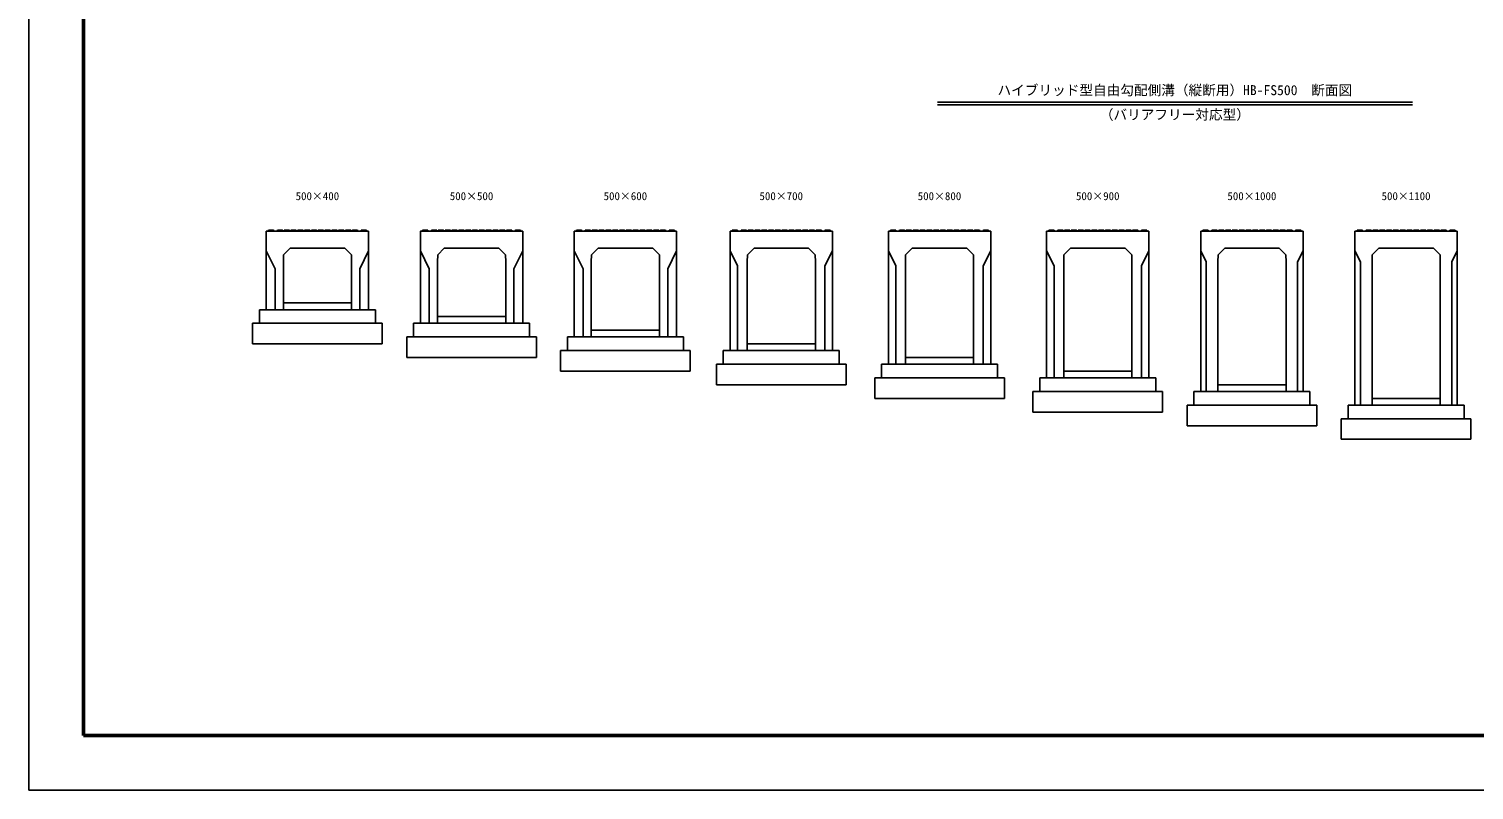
# Model space of a CAD drawing. Units: millimetres, scale not verified. Extents: x -16800 to 16800, y -5940 to 5940.
# Drawn here: x -16800 to -6207, y -5940 to -363 of the extents above; entities that cross this region are included whole.
import ezdxf
from ezdxf.enums import TextEntityAlignment as Align

# ---------------------------------------------------------------- set-up
doc = ezdxf.new("R2010")
doc.units = ezdxf.units.MM
doc.header["$LTSCALE"] = 20
for name, color, linetype, lineweight in [('0-1_Defpoints', 5, 'Continuous', 25), ('0-2_HATCH', 6, 'Continuous', 25), ('0-5_OUTLINE', 3, 'Continuous', 25), ('0-6_TXT', 7, 'Continuous', 25), ('0-7_WAKU', 3, 'Continuous', 25)]:
    doc.layers.add(name, color=color, linetype=linetype, lineweight=lineweight)
doc.styles.add('ＭＳ ゴシック', font='')
doc.styles.get('ＭＳ ゴシック').set_extended_font_data('MS Gothic')

msp = doc.modelspace()

# ---------------------------------------------------------------- linework, layer by layer
at = {"layer": '0-1_Defpoints'}
msp.add_lwpolyline([(-16800, -5940), (0, -5940), (0, 5940), (-16800, 5940)], close=True, dxfattribs=at)
at = {"layer": '0-2_HATCH'}
for p, q in [((-15045, -1844.84), (-15044, -1838.34)), ((-14980, -1844.84), (-14979, -1838.34)), ((-14930, -1844.84), (-14929, -1838.34)), ((-14880, -1844.84), (-14879, -1838.34)), ((-14830, -1844.84), (-14829, -1838.34)), ((-14780, -1844.84), (-14779, -1838.34)), ((-14730, -1844.84), (-14729, -1838.34)), ((-14640, -1844.84), (-14641, -1838.34)), ((-14590, -1844.84), (-14591, -1838.34)), ((-14540, -1844.84), (-14541, -1838.34)), ((-14490, -1844.84), (-14491, -1838.34)), ((-14440, -1844.84), (-14441, -1838.34)), ((-14390, -1844.84), (-14391, -1838.34)), ((-14325, -1844.84), (-14326, -1838.34)), ((-13915, -1844.84), (-13914, -1838.34)), ((-13850, -1844.84), (-13849, -1838.34)), ((-13800, -1844.84), (-13799, -1838.34)), ((-13750, -1844.84), (-13749, -1838.34)), ((-13700, -1844.84), (-13699, -1838.34)), ((-13650, -1844.84), (-13649, -1838.34)), ((-13600, -1844.84), (-13599, -1838.34)), ((-13510, -1844.84), (-13511, -1838.34)), ((-13460, -1844.84), (-13461, -1838.34)), ((-13410, -1844.84), (-13411, -1838.34)), ((-13360, -1844.84), (-13361, -1838.34)), ((-13310, -1844.84), (-13311, -1838.34)), ((-13260, -1844.84), (-13261, -1838.34)), ((-13195, -1844.84), (-13196, -1838.34)), ((-12787.5, -1844.84), (-12786.5, -1838.34)), ((-12722.5, -1844.84), (-12721.5, -1838.34)), ((-12672.5, -1844.84), (-12671.5, -1838.34)), ((-12622.5, -1844.84), (-12621.5, -1838.34)), ((-12572.5, -1844.84), (-12571.5, -1838.34)), ((-12522.5, -1844.84), (-12521.5, -1838.34)), ((-12472.5, -1844.84), (-12471.5, -1838.34)), ((-12382.5, -1844.84), (-12383.5, -1838.34)), ((-12332.5, -1844.84), (-12333.5, -1838.34)), ((-12282.5, -1844.84), (-12283.5, -1838.34)), ((-12232.5, -1844.84), (-12233.5, -1838.34)), ((-12182.5, -1844.84), (-12183.5, -1838.34)), ((-12132.5, -1844.84), (-12133.5, -1838.34)), ((-12067.5, -1844.84), (-12068.5, -1838.34)), ((-11645, -1844.84), (-11644, -1838.34)), ((-11580, -1844.84), (-11579, -1838.34)), ((-11530, -1844.84), (-11529, -1838.34)), ((-11480, -1844.84), (-11479, -1838.34)), ((-11430, -1844.84), (-11429, -1838.34)), ((-11380, -1844.84), (-11379, -1838.34)), ((-11330, -1844.84), (-11329, -1838.34)), ((-11240, -1844.84), (-11241, -1838.34)), ((-11190, -1844.84), (-11191, -1838.34)), ((-11140, -1844.84), (-11141, -1838.34)), ((-11090, -1844.84), (-11091, -1838.34)), ((-11040, -1844.84), (-11041, -1838.34)), ((-10990, -1844.84), (-10991, -1838.34)), ((-10925, -1844.84), (-10926, -1838.34)), ((-10485, -1844.84), (-10484, -1838.34)), ((-10420, -1844.84), (-10419, -1838.34)), ((-10370, -1844.84), (-10369, -1838.34)), ((-10320, -1844.84), (-10319, -1838.34)), ((-10270, -1844.84), (-10269, -1838.34)), ((-10220, -1844.84), (-10219, -1838.34)), ((-10170, -1844.84), (-10169, -1838.34)), ((-10080, -1844.84), (-10081, -1838.34)), ((-10030, -1844.84), (-10031, -1838.34)), ((-9980, -1844.84), (-9981, -1838.34)), ((-9930, -1844.84), (-9931, -1838.34)), ((-9880, -1844.84), (-9881, -1838.34)), ((-9830, -1844.84), (-9831, -1838.34)), ((-9765, -1844.84), (-9766, -1838.34)), ((-9325, -1844.84), (-9324, -1838.34)), ((-9260, -1844.84), (-9259, -1838.34)), ((-9210, -1844.84), (-9209, -1838.34)), ((-9160, -1844.84), (-9159, -1838.34)), ((-9110, -1844.84), (-9109, -1838.34)), ((-9060, -1844.84), (-9059, -1838.34)), ((-9010, -1844.84), (-9009, -1838.34)), ((-8920, -1844.84), (-8921, -1838.34)), ((-8870, -1844.84), (-8871, -1838.34)), ((-8820, -1844.84), (-8821, -1838.34)), ((-8770, -1844.84), (-8771, -1838.34)), ((-8720, -1844.84), (-8721, -1838.34)), ((-8670, -1844.84), (-8671, -1838.34)), ((-8605, -1844.84), (-8606, -1838.34)), ((-8195, -1844.84), (-8194, -1838.34)), ((-8130, -1844.84), (-8129, -1838.34)), ((-8080, -1844.84), (-8079, -1838.34)), ((-8030, -1844.84), (-8029, -1838.34)), ((-7980, -1844.84), (-7979, -1838.34)), ((-7930, -1844.84), (-7929, -1838.34)), ((-7880, -1844.84), (-7879, -1838.34)), ((-7790, -1844.84), (-7791, -1838.34)), ((-7740, -1844.84), (-7741, -1838.34)), ((-7690, -1844.84), (-7691, -1838.34)), ((-7640, -1844.84), (-7641, -1838.34)), ((-7590, -1844.84), (-7591, -1838.34)), ((-7540, -1844.84), (-7541, -1838.34)), ((-7475, -1844.84), (-7476, -1838.34)), ((-7065, -1844.84), (-7064, -1838.34)), ((-7000, -1844.84), (-6999, -1838.34)), ((-6950, -1844.84), (-6949, -1838.34)), ((-6900, -1844.84), (-6899, -1838.34)), ((-6850, -1844.84), (-6849, -1838.34)), ((-6800, -1844.84), (-6799, -1838.34)), ((-6750, -1844.84), (-6749, -1838.34)), ((-6660, -1844.84), (-6661, -1838.34)), ((-6610, -1844.84), (-6611, -1838.34)), ((-6560, -1844.84), (-6561, -1838.34)), ((-6510, -1844.84), (-6511, -1838.34)), ((-6460, -1844.84), (-6461, -1838.34)), ((-6410, -1844.84), (-6411, -1838.34)), ((-6345, -1844.84), (-6346, -1838.34))]:
    msp.add_line(p, q, dxfattribs=at)
for points in [[(-15044, -1838.34), (-15006, -1838.34), (-15005, -1844.84)], [(-14979, -1838.34), (-14941, -1838.34), (-14940, -1844.84)], [(-14929, -1838.34), (-14891, -1838.34), (-14890, -1844.84)], [(-14879, -1838.34), (-14841, -1838.34), (-14840, -1844.84)], [(-14829, -1838.34), (-14791, -1838.34), (-14790, -1844.84)], [(-14779, -1838.34), (-14741, -1838.34), (-14740, -1844.84)], [(-14729, -1838.34), (-14691, -1838.34), (-14690, -1844.84)], [(-14641, -1838.34), (-14679, -1838.34), (-14680, -1844.84)], [(-14591, -1838.34), (-14629, -1838.34), (-14630, -1844.84)], [(-14541, -1838.34), (-14579, -1838.34), (-14580, -1844.84)], [(-14491, -1838.34), (-14529, -1838.34), (-14530, -1844.84)], [(-14441, -1838.34), (-14479, -1838.34), (-14480, -1844.84)], [(-14391, -1838.34), (-14429, -1838.34), (-14430, -1844.84)], [(-14326, -1838.34), (-14364, -1838.34), (-14365, -1844.84)], [(-13914, -1838.34), (-13876, -1838.34), (-13875, -1844.84)], [(-13849, -1838.34), (-13811, -1838.34), (-13810, -1844.84)], [(-13799, -1838.34), (-13761, -1838.34), (-13760, -1844.84)], [(-13749, -1838.34), (-13711, -1838.34), (-13710, -1844.84)], [(-13699, -1838.34), (-13661, -1838.34), (-13660, -1844.84)], [(-13649, -1838.34), (-13611, -1838.34), (-13610, -1844.84)], [(-13599, -1838.34), (-13561, -1838.34), (-13560, -1844.84)], [(-13511, -1838.34), (-13549, -1838.34), (-13550, -1844.84)], [(-13461, -1838.34), (-13499, -1838.34), (-13500, -1844.84)], [(-13411, -1838.34), (-13449, -1838.34), (-13450, -1844.84)], [(-13361, -1838.34), (-13399, -1838.34), (-13400, -1844.84)], [(-13311, -1838.34), (-13349, -1838.34), (-13350, -1844.84)], [(-13261, -1838.34), (-13299, -1838.34), (-13300, -1844.84)], [(-13196, -1838.34), (-13234, -1838.34), (-13235, -1844.84)], [(-12786.5, -1838.34), (-12748.5, -1838.34), (-12747.5, -1844.84)], [(-12721.5, -1838.34), (-12683.5, -1838.34), (-12682.5, -1844.84)], [(-12671.5, -1838.34), (-12633.5, -1838.34), (-12632.5, -1844.84)], [(-12621.5, -1838.34), (-12583.5, -1838.34), (-12582.5, -1844.84)], [(-12571.5, -1838.34), (-12533.5, -1838.34), (-12532.5, -1844.84)], [(-12521.5, -1838.34), (-12483.5, -1838.34), (-12482.5, -1844.84)], [(-12471.5, -1838.34), (-12433.5, -1838.34), (-12432.5, -1844.84)], [(-12383.5, -1838.34), (-12421.5, -1838.34), (-12422.5, -1844.84)], [(-12333.5, -1838.34), (-12371.5, -1838.34), (-12372.5, -1844.84)], [(-12283.5, -1838.34), (-12321.5, -1838.34), (-12322.5, -1844.84)], [(-12233.5, -1838.34), (-12271.5, -1838.34), (-12272.5, -1844.84)], [(-12183.5, -1838.34), (-12221.5, -1838.34), (-12222.5, -1844.84)], [(-12133.5, -1838.34), (-12171.5, -1838.34), (-12172.5, -1844.84)], [(-12068.5, -1838.34), (-12106.5, -1838.34), (-12107.5, -1844.84)], [(-11644, -1838.34), (-11606, -1838.34), (-11605, -1844.84)], [(-11579, -1838.34), (-11541, -1838.34), (-11540, -1844.84)], [(-11529, -1838.34), (-11491, -1838.34), (-11490, -1844.84)], [(-11479, -1838.34), (-11441, -1838.34), (-11440, -1844.84)], [(-11429, -1838.34), (-11391, -1838.34), (-11390, -1844.84)], [(-11379, -1838.34), (-11341, -1838.34), (-11340, -1844.84)], [(-11329, -1838.34), (-11291, -1838.34), (-11290, -1844.84)], [(-11241, -1838.34), (-11279, -1838.34), (-11280, -1844.84)], [(-11191, -1838.34), (-11229, -1838.34), (-11230, -1844.84)], [(-11141, -1838.34), (-11179, -1838.34), (-11180, -1844.84)], [(-11091, -1838.34), (-11129, -1838.34), (-11130, -1844.84)], [(-11041, -1838.34), (-11079, -1838.34), (-11080, -1844.84)], [(-10991, -1838.34), (-11029, -1838.34), (-11030, -1844.84)], [(-10926, -1838.34), (-10964, -1838.34), (-10965, -1844.84)], [(-10484, -1838.34), (-10446, -1838.34), (-10445, -1844.84)], [(-10419, -1838.34), (-10381, -1838.34), (-10380, -1844.84)], [(-10369, -1838.34), (-10331, -1838.34), (-10330, -1844.84)], [(-10319, -1838.34), (-10281, -1838.34), (-10280, -1844.84)], [(-10269, -1838.34), (-10231, -1838.34), (-10230, -1844.84)], [(-10219, -1838.34), (-10181, -1838.34), (-10180, -1844.84)], [(-10169, -1838.34), (-10131, -1838.34), (-10130, -1844.84)], [(-10081, -1838.34), (-10119, -1838.34), (-10120, -1844.84)], [(-10031, -1838.34), (-10069, -1838.34), (-10070, -1844.84)], [(-9981, -1838.34), (-10019, -1838.34), (-10020, -1844.84)], [(-9931, -1838.34), (-9969, -1838.34), (-9970, -1844.84)], [(-9881, -1838.34), (-9919, -1838.34), (-9920, -1844.84)], [(-9831, -1838.34), (-9869, -1838.34), (-9870, -1844.84)], [(-9766, -1838.34), (-9804, -1838.34), (-9805, -1844.84)], [(-9324, -1838.34), (-9286, -1838.34), (-9285, -1844.84)], [(-9259, -1838.34), (-9221, -1838.34), (-9220, -1844.84)], [(-9209, -1838.34), (-9171, -1838.34), (-9170, -1844.84)], [(-9159, -1838.34), (-9121, -1838.34), (-9120, -1844.84)], [(-9109, -1838.34), (-9071, -1838.34), (-9070, -1844.84)], [(-9059, -1838.34), (-9021, -1838.34), (-9020, -1844.84)], [(-9009, -1838.34), (-8971, -1838.34), (-8970, -1844.84)], [(-8921, -1838.34), (-8959, -1838.34), (-8960, -1844.84)], [(-8871, -1838.34), (-8909, -1838.34), (-8910, -1844.84)], [(-8821, -1838.34), (-8859, -1838.34), (-8860, -1844.84)], [(-8771, -1838.34), (-8809, -1838.34), (-8810, -1844.84)], [(-8721, -1838.34), (-8759, -1838.34), (-8760, -1844.84)], [(-8671, -1838.34), (-8709, -1838.34), (-8710, -1844.84)], [(-8606, -1838.34), (-8644, -1838.34), (-8645, -1844.84)], [(-8194, -1838.34), (-8156, -1838.34), (-8155, -1844.84)], [(-8129, -1838.34), (-8091, -1838.34), (-8090, -1844.84)], [(-8079, -1838.34), (-8041, -1838.34), (-8040, -1844.84)], [(-8029, -1838.34), (-7991, -1838.34), (-7990, -1844.84)], [(-7979, -1838.34), (-7941, -1838.34), (-7940, -1844.84)], [(-7929, -1838.34), (-7891, -1838.34), (-7890, -1844.84)], [(-7879, -1838.34), (-7841, -1838.34), (-7840, -1844.84)], [(-7791, -1838.34), (-7829, -1838.34), (-7830, -1844.84)], [(-7741, -1838.34), (-7779, -1838.34), (-7780, -1844.84)], [(-7691, -1838.34), (-7729, -1838.34), (-7730, -1844.84)], [(-7641, -1838.34), (-7679, -1838.34), (-7680, -1844.84)], [(-7591, -1838.34), (-7629, -1838.34), (-7630, -1844.84)], [(-7541, -1838.34), (-7579, -1838.34), (-7580, -1844.84)], [(-7476, -1838.34), (-7514, -1838.34), (-7515, -1844.84)], [(-7064, -1838.34), (-7026, -1838.34), (-7025, -1844.84)], [(-6999, -1838.34), (-6961, -1838.34), (-6960, -1844.84)], [(-6949, -1838.34), (-6911, -1838.34), (-6910, -1844.84)], [(-6899, -1838.34), (-6861, -1838.34), (-6860, -1844.84)], [(-6849, -1838.34), (-6811, -1838.34), (-6810, -1844.84)], [(-6799, -1838.34), (-6761, -1838.34), (-6760, -1844.84)], [(-6749, -1838.34), (-6711, -1838.34), (-6710, -1844.84)], [(-6661, -1838.34), (-6699, -1838.34), (-6700, -1844.84)], [(-6611, -1838.34), (-6649, -1838.34), (-6650, -1844.84)], [(-6561, -1838.34), (-6599, -1838.34), (-6600, -1844.84)], [(-6511, -1838.34), (-6549, -1838.34), (-6550, -1844.84)], [(-6461, -1838.34), (-6499, -1838.34), (-6500, -1844.84)], [(-6411, -1838.34), (-6449, -1838.34), (-6450, -1844.84)], [(-6346, -1838.34), (-6384, -1838.34), (-6385, -1844.84)]]:
    msp.add_lwpolyline(points, dxfattribs=at)
at = {"layer": '0-5_OUTLINE'}
for p, q in [((-14310, -1844.84), (-14310, -2419.84)), ((-13180, -1844.84), (-13180, -2519.84)), ((-12802.5, -1844.84), (-12802.5, -2619.84)), ((-12052.5, -1844.84), (-12802.5, -1844.84)), ((-12052.5, -1844.84), (-12052.5, -2619.84)), ((-10910, -1844.84), (-11660, -1844.84)), ((-11660, -1844.84), (-11660, -2719.84)), ((-10910, -1844.84), (-10910, -2719.84)), ((-9750, -1844.84), (-10500, -1844.84)), ((-10500, -1844.84), (-10500, -2819.84)), ((-9750, -1844.84), (-9750, -2819.84)), ((-8590, -1844.84), (-9340, -1844.84)), ((-9340, -1844.84), (-9340, -2919.84)), ((-8590, -1844.84), (-8590, -2919.84)), ((-8210, -1844.84), (-8210, -3019.84)), ((-7460, -1844.84), (-8210, -1844.84)), ((-7460, -1844.84), (-7460, -3019.84)), ((-7080, -1844.84), (-7080, -3119.84)), ((-6330, -1844.84), (-7080, -1844.84)), ((-6330, -1844.84), (-6330, -3119.84)), ((-15060, -1989.84), (-14995, -2119.84)), ((-14885, -1969.84), (-14933.72, -2018.56)), ((-14885, -1969.84), (-14485, -1969.84)), ((-14485, -1969.84), (-14436.28, -2018.56)), ((-14310, -1989.84), (-14375, -2119.84)), ((-13930, -1989.84), (-13865, -2119.84)), ((-13755, -1969.84), (-13803.72, -2018.56)), ((-13755, -1969.84), (-13355, -1969.84)), ((-13355, -1969.84), (-13306.28, -2018.56)), ((-13180, -1989.84), (-13245, -2119.84)), ((-12802.5, -1989.84), (-12737.5, -2119.84)), ((-12627.5, -1969.84), (-12676.22, -2018.56)), ((-12627.5, -1969.84), (-12227.5, -1969.84)), ((-12227.5, -1969.84), (-12178.78, -2018.56)), ((-11485, -1969.84), (-11533.72, -2018.56)), ((-11485, -1969.84), (-11085, -1969.84)), ((-11085, -1969.84), (-11036.28, -2018.56)), ((-10910, -1989.84), (-10965, -2099.84)), ((-10325, -1969.84), (-10373.72, -2018.56)), ((-10325, -1969.84), (-9925, -1969.84)), ((-9925, -1969.84), (-9876.28, -2018.56)), ((-9750, -1989.84), (-9805, -2099.84)), ((-9340, -1989.84), (-9285, -2099.84)), ((-9165, -1969.84), (-9213.72, -2018.56)), ((-9165, -1969.84), (-8765, -1969.84)), ((-8765, -1969.84), (-8716.28, -2018.56)), ((-8590, -1989.84), (-8645, -2099.84)), ((-8210, -1989.84), (-8170, -2069.84)), ((-8035, -1969.84), (-8083.72, -2018.56)), ((-8035, -1969.84), (-7635, -1969.84)), ((-7635, -1969.84), (-7586.28, -2018.56)), ((-7460, -1989.84), (-7500, -2069.84)), ((-7080, -1989.84), (-7040, -2069.84)), ((-6905, -1969.84), (-6953.72, -2018.56)), ((-6905, -1969.84), (-6505, -1969.84)), ((-6505, -1969.84), (-6456.28, -2018.56)), ((-6330, -1989.84), (-6370, -2069.84)), ((-14933.72, -2018.56), (-14935, -2069.84)), ((-14935, -2069.84), (-14935, -2419.84)), ((-14436.28, -2018.56), (-14435, -2069.84)), ((-14435, -2069.84), (-14435, -2419.84)), ((-13803.72, -2018.56), (-13805, -2069.84)), ((-13805, -2069.84), (-13805, -2519.84)), ((-13306.28, -2018.56), (-13305, -2069.84)), ((-13305, -2069.84), (-13305, -2519.84)), ((-12676.22, -2018.56), (-12677.5, -2069.84)), ((-12677.5, -2069.84), (-12677.5, -2619.84)), ((-12178.78, -2018.56), (-12177.5, -2069.84)), ((-12177.5, -2069.84), (-12177.5, -2619.84)), ((-11533.72, -2018.56), (-11535, -2069.84)), ((-11535, -2069.84), (-11535, -2719.84)), ((-11036.28, -2018.56), (-11035, -2069.84)), ((-11035, -2069.84), (-11035, -2719.84)), ((-10965, -2099.84), (-10965, -2719.84)), ((-10373.72, -2018.56), (-10375, -2069.84)), ((-10375, -2069.84), (-10375, -2819.84)), ((-9876.28, -2018.56), (-9875, -2069.84)), ((-9875, -2069.84), (-9875, -2819.84)), ((-9805, -2099.84), (-9805, -2819.84)), ((-9285, -2099.84), (-9285, -2919.84)), ((-9213.72, -2018.56), (-9215, -2069.84)), ((-9215, -2069.84), (-9215, -2919.84)), ((-8716.28, -2018.56), (-8715, -2069.84)), ((-8715, -2069.84), (-8715, -2919.84)), ((-8645, -2099.84), (-8645, -2919.84)), ((-8170, -2069.84), (-8170, -3019.84)), ((-8083.72, -2018.56), (-8085, -2069.84)), ((-8085, -2069.84), (-8085, -3019.84)), ((-7586.28, -2018.56), (-7585, -2069.84)), ((-7585, -2069.84), (-7585, -3019.84)), ((-7500, -2069.84), (-7500, -3019.84)), ((-7040, -2069.84), (-7040, -3119.84)), ((-6953.72, -2018.56), (-6955, -2069.84)), ((-6955, -2069.84), (-6955, -3119.84)), ((-6456.28, -2018.56), (-6455, -2069.84)), ((-6455, -2069.84), (-6455, -3119.84)), ((-6370, -2069.84), (-6370, -3119.84)), ((-14995, -2119.84), (-14995, -2419.84)), ((-14375, -2119.84), (-14375, -2419.84)), ((-13865, -2119.84), (-13865, -2519.84)), ((-13245, -2119.84), (-13245, -2519.84)), ((-12737.5, -2119.84), (-12737.5, -2619.84)), ((-15110, -2419.84), (-14260, -2419.84)), ((-15110, -2419.84), (-15110, -2519.84)), ((-15060, -2419.84), (-14935, -2419.84)), ((-14935, -2369.84), (-14435, -2369.84)), ((-14310, -2419.84), (-14435, -2419.84)), ((-14260, -2419.84), (-14260, -2519.84)), ((-15160, -2519.84), (-14210, -2519.84)), ((-15160, -2519.84), (-15160, -2669.84)), ((-14210, -2519.84), (-14210, -2669.84)), ((-13980, -2519.84), (-13130, -2519.84)), ((-13980, -2519.84), (-13980, -2619.84)), ((-13930, -2519.84), (-13805, -2519.84)), ((-13805, -2469.84), (-13305, -2469.84)), ((-13305, -2519.84), (-13180, -2519.84)), ((-13130, -2519.84), (-13130, -2619.84)), ((-14030, -2619.84), (-13080, -2619.84)), ((-14030, -2619.84), (-14030, -2769.84)), ((-13080, -2619.84), (-13080, -2769.84)), ((-12852.5, -2619.84), (-12002.5, -2619.84)), ((-12852.5, -2619.84), (-12852.5, -2719.84)), ((-12802.5, -2619.84), (-12677.5, -2619.84)), ((-12677.5, -2569.84), (-12177.5, -2569.84)), ((-12177.5, -2619.84), (-12052.5, -2619.84)), ((-12002.5, -2619.84), (-12002.5, -2719.84)), ((-15160, -2669.84), (-14210, -2669.84)), ((-12902.5, -2719.84), (-11952.5, -2719.84)), ((-12902.5, -2719.84), (-12902.5, -2869.84)), ((-11952.5, -2719.84), (-11952.5, -2869.84)), ((-11710, -2719.84), (-10860, -2719.84)), ((-11710, -2719.84), (-11710, -2819.84)), ((-11660, -2719.84), (-11535, -2719.84)), ((-11535, -2669.84), (-11035, -2669.84)), ((-11035, -2719.84), (-10910, -2719.84)), ((-10860, -2719.84), (-10860, -2819.84)), ((-14030, -2769.84), (-13080, -2769.84)), ((-11760, -2819.84), (-10810, -2819.84)), ((-11760, -2819.84), (-11760, -2969.84)), ((-10810, -2819.84), (-10810, -2969.84)), ((-10550, -2819.84), (-9700, -2819.84)), ((-10550, -2819.84), (-10550, -2919.84)), ((-10500, -2819.84), (-10375, -2819.84)), ((-10375, -2769.84), (-9875, -2769.84)), ((-9875, -2819.84), (-9750, -2819.84)), ((-9700, -2819.84), (-9700, -2919.84)), ((-12902.5, -2869.84), (-11952.5, -2869.84)), ((-10600, -2919.84), (-9650, -2919.84)), ((-10600, -2919.84), (-10600, -3069.84)), ((-9650, -2919.84), (-9650, -3069.84)), ((-9390, -2919.84), (-8540, -2919.84)), ((-9390, -2919.84), (-9390, -3019.84)), ((-9340, -2919.84), (-9215, -2919.84)), ((-9215, -2869.84), (-8715, -2869.84)), ((-8715, -2919.84), (-8590, -2919.84)), ((-8540, -2919.84), (-8540, -3019.84)), ((-11760, -2969.84), (-10810, -2969.84)), ((-10600, -3069.84), (-9650, -3069.84)), ((-9440, -3019.84), (-8490, -3019.84)), ((-9440, -3019.84), (-9440, -3169.84)), ((-8490, -3019.84), (-8490, -3169.84)), ((-8260, -3019.84), (-7410, -3019.84)), ((-8260, -3019.84), (-8260, -3119.84)), ((-8210, -3019.84), (-8085, -3019.84)), ((-8085, -2969.84), (-7585, -2969.84)), ((-7585, -3019.84), (-7460, -3019.84)), ((-7410, -3019.84), (-7410, -3119.84)), ((-6955, -3069.84), (-6455, -3069.84)), ((-9440, -3169.84), (-8490, -3169.84)), ((-8310, -3119.84), (-7360, -3119.84)), ((-8310, -3119.84), (-8310, -3269.84)), ((-7360, -3119.84), (-7360, -3269.84)), ((-7130, -3119.84), (-6280, -3119.84)), ((-7130, -3119.84), (-7130, -3219.84)), ((-7080, -3119.84), (-6955, -3119.84)), ((-6455, -3119.84), (-6330, -3119.84)), ((-6280, -3119.84), (-6280, -3219.84)), ((-8310, -3269.84), (-7360, -3269.84)), ((-7180, -3219.84), (-6230, -3219.84)), ((-7180, -3219.84), (-7180, -3369.84)), ((-6230, -3219.84), (-6230, -3369.84)), ((-7180, -3369.84), (-6230, -3369.84))]:
    msp.add_line(p, q, dxfattribs=at)
for points in [[(-14310, -1844.84), (-15060, -1844.84), (-15060, -2419.84)], [(-13180, -1844.84), (-13930, -1844.84), (-13930, -2519.84)], [(-12052.5, -1989.84), (-12117.5, -2119.84), (-12117.5, -2619.84)], [(-11660, -1989.84), (-11605, -2099.84), (-11605, -2719.84)], [(-10500, -1989.84), (-10445, -2099.84), (-10445, -2819.84)]]:
    msp.add_lwpolyline(points, dxfattribs=at)
at = {"layer": '0-6_TXT'}
for p, q in [((-10140.75, -900), (-6659.25, -900)), ((-10140.75, -919.2), (-6659.25, -919.2))]:
    msp.add_line(p, q, dxfattribs=at)
at = {"layer": '0-7_WAKU', "lineweight": 50}
msp.add_lwpolyline([(-16400, -5540), (-400, -5540), (-400, 5540), (-16400, 5540)], close=True, dxfattribs=at)

# ---------------------------------------------------------------- texts
at = {"layer": '0-6_TXT', "style": 'ＭＳ ゴシック'}
for s, height, p in [('ハイブリッド型自由勾配側溝（縦断用）HB-FS500\u3000断面図', 73.31, (-9700, -870)), ('（バリアフリー対応型）', 73.31, (-8950, -1049.2)), ('500×400', 58.65, (-14845, -1634.84)), ('500×500', 58.65, (-13715, -1634.84)), ('500×600', 58.65, (-12587.5, -1634.84)), ('500×700', 58.65, (-11445, -1634.84)), ('500×800', 58.65, (-10285, -1634.84)), ('500×900', 58.65, (-9125, -1634.84)), ('500×1000', 58.65, (-8015, -1634.84)), ('500×1100', 58.65, (-6885, -1634.84))]:
    msp.add_text(s, height=height, dxfattribs=at).set_placement(p, align=Align.BOTTOM_LEFT)

doc.saveas('drawing.dxf')
